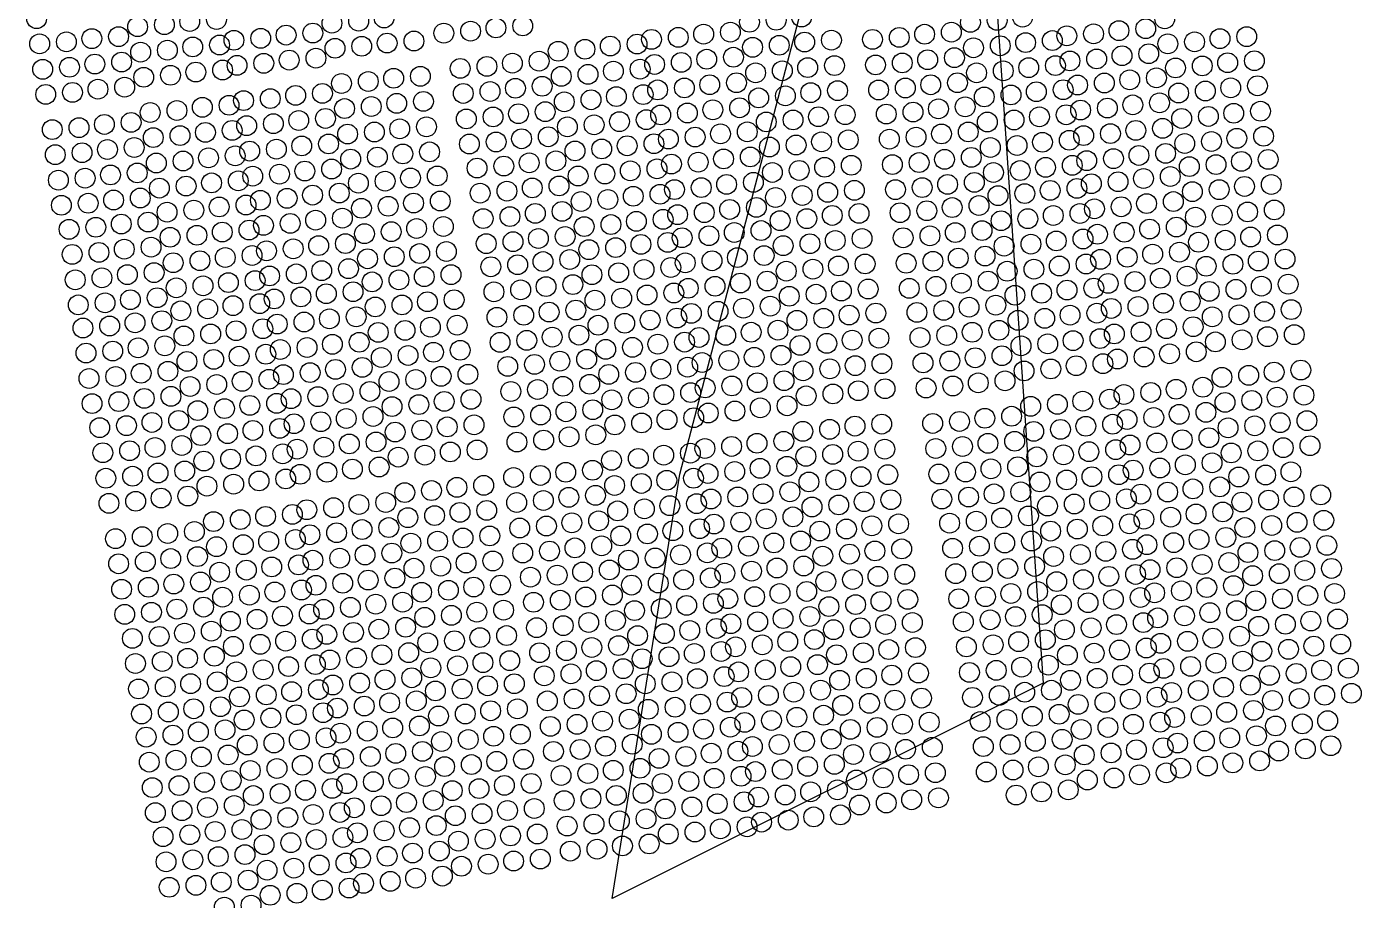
# Model space of a CAD drawing. Header units: inches. Extents: x -133 to 1452, y -237 to 1791.
# Drawn here: x 709.7 to 934.9, y 1173.8 to 1321.2 of the extents above; entities that cross this region are included whole.
import ezdxf

# ---------------------------------------------------------------- set-up
doc = ezdxf.new("R2010")
doc.units = ezdxf.units.IN
doc.header["$MEASUREMENT"] = 0

msp = doc.modelspace()

# ---------------------------------------------------------------- linework, layer by layer
for p, q in [((819.9, 1245.67), (866.56, 1424.04)), ((866.56, 1424.04), (881.21, 1210.43)), ((808.51, 1174.11), (819.9, 1245.67)), ((881.21, 1210.43), (808.51, 1174.11))]:
    msp.add_line(p, q)
for centre in [(711.39, 1322.5), (741.75, 1322.37), (770.02, 1322.63), (840.45, 1322.78), (877.74, 1322.77), (901.72, 1322.49), (728.44, 1321.15), (732.95, 1321.49), (737.23, 1322.03), (758, 1320.08), (761.22, 1321.75), (765.73, 1322.09), (780.1, 1320.07), (784.61, 1320.41), (788.89, 1320.95), (793.41, 1321.29), (828.44, 1320.24), (831.66, 1321.91), (836.17, 1322.25), (865.72, 1320.23), (868.94, 1321.89), (873.45, 1322.23), (893.99, 1320.49), (898.51, 1320.82), (711.91, 1318.27), (716.42, 1318.6), (720.71, 1319.14), (725.22, 1319.48), (742.26, 1318.07), (744.69, 1318.87), (749.21, 1319.2), (753.49, 1319.74), (766.25, 1317.86), (770.53, 1318.4), (775.05, 1318.74), (808.18, 1317.89), (812.7, 1318.23), (815.13, 1319.02), (819.65, 1319.36), (823.93, 1319.9), (836.69, 1318.02), (840.97, 1318.56), (845.49, 1318.89), (852.42, 1319.01), (856.93, 1319.35), (861.21, 1319.89), (873.97, 1317.94), (878.25, 1318.48), (882.76, 1318.82), (885.2, 1319.61), (889.71, 1319.95), (902.24, 1318.27), (906.75, 1318.6), (911.04, 1319.14), (915.55, 1319.48), (728.95, 1316.86), (733.46, 1317.2), (737.74, 1317.74), (754.01, 1315.52), (758.52, 1315.85), (761.74, 1317.52), (799.39, 1317.01), (803.9, 1317.35), (824.45, 1315.67), (828.96, 1316.01), (832.18, 1317.68), (861.72, 1315.59), (866.24, 1315.93), (869.45, 1317.6), (890.23, 1315.72), (894.51, 1316.26), (899.02, 1316.6), (712.42, 1313.97), (716.94, 1314.31), (721.22, 1314.85), (725.73, 1315.19), (738.26, 1313.51), (742.77, 1313.85), (745.21, 1314.64), (749.72, 1314.98), (782.86, 1314.12), (787.37, 1314.46), (791.66, 1315), (796.17, 1315.34), (808.7, 1313.66), (813.21, 1314), (815.65, 1314.79), (820.16, 1315.13), (832.69, 1313.38), (837.2, 1313.72), (841.48, 1314.26), (846, 1314.6), (852.93, 1314.71), (857.44, 1315.05), (869.97, 1313.37), (874.48, 1313.71), (878.77, 1314.25), (883.28, 1314.59), (885.72, 1315.38), (903.54, 1314.2), (908.05, 1314.54), (912.33, 1315.08), (916.85, 1315.42), (729.47, 1312.63), (733.98, 1312.97), (762.83, 1311.58), (767.35, 1311.92), (771.63, 1312.46), (776.14, 1312.79), (796.69, 1311.11), (799.91, 1312.78), (804.42, 1313.12), (824.96, 1311.37), (829.47, 1311.71), (862.24, 1311.36), (866.75, 1311.7), (887.01, 1311.32), (891.53, 1311.66), (895.81, 1312.2), (900.32, 1312.53), (917.37, 1311.19), (712.94, 1309.74), (717.45, 1310.08), (721.74, 1310.62), (726.25, 1310.96), (750.82, 1309.03), (755.1, 1309.57), (759.62, 1309.91), (783.38, 1309.9), (787.89, 1310.23), (792.18, 1310.77), (804.93, 1308.83), (809.21, 1309.37), (813.73, 1309.7), (816.16, 1310.5), (820.68, 1310.83), (833.21, 1309.15), (837.72, 1309.49), (842, 1310.03), (846.52, 1310.37), (853.44, 1310.48), (857.96, 1310.82), (871.27, 1309.31), (875.78, 1309.65), (880.06, 1310.19), (884.58, 1310.53), (904.06, 1309.97), (908.57, 1310.31), (912.85, 1310.85), (730.56, 1306.68), (735.07, 1307.02), (739.36, 1307.56), (743.87, 1307.9), (746.31, 1308.69), (763.35, 1307.35), (767.86, 1307.69), (772.15, 1308.23), (776.66, 1308.56), (797.2, 1306.82), (800.42, 1308.49), (821.19, 1306.6), (825.48, 1307.14), (829.99, 1307.48), (859.25, 1306.76), (863.54, 1307.3), (868.05, 1307.64), (887.53, 1307.09), (892.04, 1307.43), (896.33, 1307.97), (900.84, 1308.31), (913.36, 1306.56), (917.88, 1306.9), (722.83, 1304.67), (727.34, 1305.01), (746.83, 1304.46), (751.34, 1304.8), (755.62, 1305.34), (760.13, 1305.68), (777.17, 1304.27), (783.89, 1305.6), (788.4, 1305.94), (792.69, 1306.48), (800.94, 1304.26), (805.45, 1304.6), (809.73, 1305.14), (814.24, 1305.47), (816.68, 1306.27), (834.5, 1305.09), (839.02, 1305.43), (843.3, 1305.97), (847.81, 1306.31), (854.74, 1306.42), (871.79, 1305.08), (876.3, 1305.42), (880.58, 1305.96), (885.09, 1306.3), (904.57, 1305.68), (909.08, 1306.02), (714.04, 1303.8), (718.55, 1304.13), (731.08, 1302.45), (735.59, 1302.79), (739.88, 1303.33), (744.39, 1303.67), (763.86, 1303.05), (768.38, 1303.39), (772.66, 1303.93), (793.21, 1302.25), (797.72, 1302.59), (817.98, 1302.2), (822.49, 1302.54), (826.77, 1303.08), (831.29, 1303.42), (848.33, 1302.08), (855.26, 1302.19), (859.77, 1302.53), (864.06, 1303.07), (868.57, 1303.41), (885.61, 1302), (888.04, 1302.79), (892.56, 1303.13), (896.84, 1303.67), (901.35, 1304.01), (913.88, 1302.33), (918.4, 1302.67), (719.07, 1299.9), (723.35, 1300.44), (727.86, 1300.78), (747.34, 1300.17), (751.85, 1300.5), (756.13, 1301.04), (760.65, 1301.38), (777.69, 1300.04), (784.41, 1301.37), (788.92, 1301.71), (802.23, 1300.2), (806.74, 1300.54), (811.03, 1301.07), (815.54, 1301.41), (835.02, 1300.86), (839.53, 1301.2), (843.82, 1301.74), (872.3, 1300.78), (876.81, 1301.12), (881.09, 1301.66), (901.87, 1299.78), (905.09, 1301.45), (909.6, 1301.79), (714.55, 1299.57), (731.59, 1298.16), (736.1, 1298.5), (740.39, 1299.04), (744.9, 1299.37), (764.38, 1298.82), (768.89, 1299.16), (773.18, 1299.7), (790.22, 1297.65), (794.5, 1298.19), (799.01, 1298.53), (818.5, 1297.98), (823.01, 1298.31), (827.29, 1298.85), (831.8, 1299.19), (848.84, 1297.78), (855.77, 1297.9), (860.28, 1298.24), (864.57, 1298.78), (869.08, 1299.11), (886.12, 1297.77), (888.56, 1298.56), (893.07, 1298.9), (897.36, 1299.44), (905.87, 1297.56), (910.38, 1297.9), (914.66, 1298.44), (919.17, 1298.77), (715.07, 1295.27), (719.58, 1295.61), (723.86, 1296.15), (728.37, 1296.49), (747.86, 1295.94), (752.37, 1296.28), (756.65, 1296.81), (761.16, 1297.15), (774.47, 1295.64), (778.99, 1295.98), (785.71, 1297.31), (802.75, 1295.97), (807.26, 1296.31), (811.55, 1296.85), (816.06, 1297.18), (835.53, 1296.57), (840.05, 1296.91), (844.33, 1297.45), (872.82, 1296.56), (877.33, 1296.89), (881.61, 1297.43), (898.14, 1295.55), (902.65, 1295.89), (732.11, 1293.93), (736.62, 1294.27), (740.91, 1294.81), (745.42, 1295.15), (762.46, 1293.09), (765.68, 1294.76), (770.19, 1295.1), (786.22, 1293.08), (790.74, 1293.42), (795.02, 1293.96), (799.53, 1294.3), (819.01, 1293.68), (823.52, 1294.02), (827.8, 1294.56), (832.32, 1294.9), (844.85, 1293.22), (849.36, 1293.55), (856.29, 1293.67), (860.8, 1294.01), (865.09, 1294.55), (869.6, 1294.89), (878.11, 1293), (882.39, 1293.54), (886.9, 1293.88), (889.34, 1294.67), (893.85, 1295.01), (906.38, 1293.33), (910.9, 1293.67), (915.18, 1294.21), (919.69, 1294.54), (715.58, 1291.04), (720.1, 1291.38), (724.38, 1291.92), (728.89, 1292.26), (742.2, 1290.75), (746.72, 1291.08), (749.15, 1291.88), (753.66, 1292.21), (757.95, 1292.75), (770.71, 1290.87), (774.99, 1291.41), (779.5, 1291.75), (803.26, 1291.67), (807.77, 1292.01), (812.06, 1292.55), (816.57, 1292.89), (836.05, 1292.34), (840.56, 1292.68), (870.38, 1290.99), (873.59, 1292.66), (894.37, 1290.78), (898.65, 1291.32), (903.17, 1291.66), (733.41, 1289.87), (737.92, 1290.21), (758.47, 1288.52), (762.98, 1288.86), (766.2, 1290.53), (786.74, 1288.79), (791.25, 1289.12), (795.53, 1289.66), (800.04, 1290), (817.09, 1288.66), (819.53, 1289.45), (824.04, 1289.79), (828.32, 1290.33), (832.83, 1290.67), (841.34, 1288.78), (845.63, 1289.32), (850.14, 1289.66), (857.07, 1289.78), (861.58, 1290.11), (865.86, 1290.65), (878.62, 1288.77), (882.91, 1289.31), (887.42, 1289.65), (889.86, 1290.44), (906.9, 1289.03), (911.41, 1289.37), (915.69, 1289.91), (920.2, 1290.25), (716.88, 1286.98), (721.39, 1287.32), (725.68, 1287.86), (730.19, 1288.2), (742.72, 1286.52), (747.23, 1286.85), (749.67, 1287.65), (754.18, 1287.98), (766.71, 1286.24), (771.22, 1286.58), (775.5, 1287.12), (780.02, 1287.45), (803.78, 1287.44), (808.29, 1287.78), (812.58, 1288.32), (829.1, 1286.44), (833.61, 1286.77), (836.83, 1288.44), (866.38, 1286.42), (870.89, 1286.76), (874.11, 1288.43), (894.88, 1286.48), (899.17, 1287.02), (903.68, 1287.36), (733.92, 1285.64), (738.44, 1285.98), (758.98, 1284.23), (763.49, 1284.57), (787.25, 1284.56), (791.77, 1284.89), (796.05, 1285.43), (800.56, 1285.77), (813.35, 1284.43), (817.87, 1284.77), (820.3, 1285.56), (824.82, 1285.9), (837.35, 1284.22), (841.86, 1284.55), (846.14, 1285.09), (850.66, 1285.43), (857.59, 1285.55), (862.1, 1285.88), (874.62, 1284.14), (879.14, 1284.48), (883.42, 1285.02), (887.93, 1285.35), (890.37, 1286.15), (907.41, 1284.8), (911.93, 1285.14), (916.21, 1285.68), (920.72, 1286.02), (717.4, 1282.75), (721.91, 1283.09), (726.19, 1283.63), (730.71, 1283.97), (743.23, 1282.22), (747.74, 1282.56), (750.18, 1283.35), (754.69, 1283.69), (767.23, 1282.01), (771.74, 1282.35), (776.02, 1282.89), (780.53, 1283.23), (801.34, 1281.88), (804.56, 1283.55), (809.07, 1283.89), (829.62, 1282.21), (834.13, 1282.55), (866.89, 1282.13), (871.41, 1282.47), (890.89, 1281.92), (895.4, 1282.26), (899.68, 1282.79), (904.2, 1283.13), (922.02, 1281.96), (731.22, 1279.67), (734.44, 1281.34), (738.95, 1281.68), (759.5, 1280), (764.01, 1280.34), (788.03, 1280.66), (792.55, 1281), (796.83, 1281.54), (809.59, 1279.66), (813.87, 1280.2), (818.39, 1280.54), (820.82, 1281.33), (825.34, 1281.67), (837.86, 1279.92), (842.37, 1280.26), (846.66, 1280.8), (851.17, 1281.14), (858.1, 1281.25), (862.61, 1281.59), (875.14, 1279.91), (879.65, 1280.25), (883.94, 1280.79), (888.45, 1281.13), (908.71, 1280.74), (913.22, 1281.08), (917.51, 1281.62), (717.91, 1278.46), (722.42, 1278.79), (726.71, 1279.33), (739.47, 1277.45), (743.75, 1277.99), (748.26, 1278.33), (750.7, 1279.12), (755.21, 1279.46), (768, 1278.11), (772.52, 1278.45), (776.8, 1278.99), (781.31, 1279.33), (797.35, 1277.31), (801.86, 1277.65), (805.08, 1279.32), (825.85, 1277.37), (830.13, 1277.91), (834.64, 1278.25), (863.13, 1277.36), (867.41, 1277.9), (871.92, 1278.24), (892.18, 1277.86), (896.7, 1278.19), (900.98, 1278.73), (905.49, 1279.07), (918.02, 1277.39), (922.54, 1277.73), (727.22, 1275.1), (731.74, 1275.44), (734.95, 1277.11), (751.48, 1275.23), (755.99, 1275.57), (760.27, 1276.11), (764.79, 1276.45), (781.83, 1275.1), (788.55, 1276.43), (793.06, 1276.77), (805.59, 1275.02), (810.1, 1275.36), (814.38, 1275.9), (818.9, 1276.24), (821.33, 1277.03), (838.38, 1275.69), (842.89, 1276.03), (847.17, 1276.57), (851.69, 1276.91), (858.62, 1277.02), (876.44, 1275.85), (880.95, 1276.19), (885.23, 1276.73), (889.75, 1277.06), (909.23, 1276.51), (913.74, 1276.85), (718.43, 1274.23), (722.94, 1274.57), (735.73, 1273.22), (740.25, 1273.56), (744.53, 1274.1), (749.04, 1274.44), (768.52, 1273.89), (773.04, 1274.22), (777.32, 1274.76), (797.86, 1273.02), (802.37, 1273.36), (821.85, 1272.8), (826.36, 1273.14), (830.65, 1273.68), (835.16, 1274.02), (852.98, 1272.85), (859.91, 1272.96), (864.43, 1273.3), (868.71, 1273.84), (873.22, 1274.18), (890.27, 1272.83), (892.7, 1273.63), (897.21, 1273.96), (901.5, 1274.5), (906.01, 1274.84), (918.54, 1273.1), (923.05, 1273.43), (723.72, 1270.67), (728, 1271.21), (732.52, 1271.55), (752, 1271), (756.51, 1271.34), (760.79, 1271.88), (765.31, 1272.22), (782.34, 1270.81), (789.06, 1272.14), (793.58, 1272.48), (806.11, 1270.8), (810.62, 1271.13), (814.9, 1271.67), (819.41, 1272.01), (839.67, 1271.63), (844.19, 1271.97), (848.47, 1272.51), (876.96, 1271.62), (881.47, 1271.96), (885.75, 1272.5), (906.52, 1270.55), (909.74, 1272.22), (914.25, 1272.56), (719.21, 1270.33), (736.25, 1268.99), (740.76, 1269.33), (745.05, 1269.87), (749.56, 1270.21), (769.03, 1269.59), (773.55, 1269.93), (777.83, 1270.47), (794.09, 1268.25), (798.38, 1268.79), (802.89, 1269.13), (823.15, 1268.74), (827.66, 1269.08), (831.94, 1269.62), (836.46, 1269.96), (848.99, 1268.28), (853.5, 1268.62), (860.43, 1268.73), (864.94, 1269.07), (869.23, 1269.61), (873.74, 1269.95), (890.78, 1268.54), (893.21, 1269.33), (897.73, 1269.67), (902.01, 1270.21), (914.77, 1268.33), (919.05, 1268.87), (923.57, 1269.21), (719.73, 1266.1), (724.24, 1266.44), (728.52, 1266.98), (733.03, 1267.32), (752.51, 1266.7), (757.02, 1267.04), (761.3, 1267.58), (765.82, 1267.92), (778.35, 1266.24), (782.86, 1266.58), (789.58, 1267.91), (807.4, 1266.73), (811.92, 1267.07), (816.2, 1267.61), (820.71, 1267.95), (840.19, 1267.4), (844.71, 1267.74), (877.47, 1267.32), (881.98, 1267.66), (886.26, 1268.2), (902.53, 1265.98), (907.04, 1266.32), (910.26, 1267.99), (736.76, 1264.7), (741.28, 1265.03), (745.56, 1265.57), (750.07, 1265.91), (769.55, 1265.36), (774.06, 1265.7), (790.88, 1263.85), (795.39, 1264.19), (799.67, 1264.73), (804.19, 1265.06), (821.23, 1263.72), (823.67, 1264.51), (828.18, 1264.85), (832.46, 1265.39), (836.98, 1265.73), (849.5, 1263.98), (854.01, 1264.32), (860.94, 1264.44), (865.46, 1264.77), (869.74, 1265.31), (874.25, 1265.65), (886.78, 1263.97), (891.29, 1264.31), (893.73, 1265.1), (898.24, 1265.44), (720.24, 1261.81), (724.75, 1262.15), (729.03, 1262.69), (733.55, 1263.03), (750.59, 1261.68), (753.03, 1262.47), (757.54, 1262.81), (761.82, 1263.35), (766.33, 1263.69), (775.36, 1261.64), (779.64, 1262.18), (784.16, 1262.52), (807.92, 1262.51), (812.43, 1262.84), (816.72, 1263.38), (840.7, 1263.1), (845.22, 1263.44), (877.99, 1263.09), (882.5, 1263.43), (911.37, 1262.01), (915.88, 1262.35), (920.17, 1262.89), (924.68, 1263.23), (737.28, 1260.47), (741.79, 1260.8), (746.08, 1261.34), (763.12, 1259.29), (767.63, 1259.63), (770.85, 1261.3), (791.4, 1259.62), (795.91, 1259.96), (800.19, 1260.5), (804.7, 1260.84), (821.74, 1259.43), (824.18, 1260.22), (828.69, 1260.56), (832.97, 1261.1), (837.49, 1261.44), (845.74, 1259.21), (850.02, 1259.75), (854.53, 1260.09), (861.46, 1260.21), (865.97, 1260.55), (870.26, 1261.08), (874.77, 1261.42), (899.36, 1259.46), (903.64, 1260), (908.15, 1260.34), (720.75, 1257.58), (725.27, 1257.92), (729.55, 1258.46), (734.06, 1258.8), (747.37, 1257.28), (751.89, 1257.62), (754.32, 1258.41), (758.84, 1258.75), (771.37, 1257.07), (775.88, 1257.41), (780.16, 1257.95), (784.68, 1258.29), (808.43, 1258.21), (812.95, 1258.55), (817.23, 1259.09), (838, 1257.21), (841.22, 1258.88), (879.1, 1257.12), (883.61, 1257.45), (887.89, 1257.99), (892.41, 1258.33), (894.84, 1259.12), (911.89, 1257.78), (916.4, 1258.12), (920.68, 1258.66), (925.2, 1259), (735.36, 1254.74), (738.58, 1256.4), (743.09, 1256.74), (763.64, 1255.06), (768.15, 1255.4), (791.91, 1255.32), (796.42, 1255.66), (800.7, 1256.2), (805.22, 1256.54), (817.75, 1254.86), (822.26, 1255.2), (824.7, 1255.99), (829.21, 1256.33), (833.49, 1256.87), (871.37, 1255.11), (875.88, 1255.45), (895.36, 1254.89), (899.87, 1255.23), (904.16, 1255.77), (908.67, 1256.11), (722.05, 1253.52), (726.56, 1253.86), (730.85, 1254.4), (743.61, 1252.51), (747.89, 1253.05), (752.4, 1253.39), (754.84, 1254.18), (759.35, 1254.52), (771.88, 1252.78), (776.39, 1253.11), (780.67, 1253.65), (785.19, 1253.99), (808.95, 1253.98), (813.46, 1254.32), (840.66, 1252.9), (845.18, 1253.24), (849.46, 1253.78), (853.97, 1254.12), (862.57, 1254.23), (867.09, 1254.57), (879.62, 1252.89), (884.13, 1253.23), (888.41, 1253.76), (892.92, 1254.1), (912.4, 1253.49), (916.91, 1253.83), (921.19, 1254.36), (925.71, 1254.7), (735.88, 1250.51), (739.1, 1252.18), (759.87, 1250.23), (764.15, 1250.77), (768.66, 1251.11), (792.43, 1251.09), (796.94, 1251.43), (801.22, 1251.97), (805.73, 1252.31), (828.65, 1250.35), (832.93, 1250.89), (837.45, 1251.23), (867.6, 1250.34), (871.89, 1250.88), (876.4, 1251.22), (895.87, 1250.6), (900.39, 1250.94), (904.67, 1251.48), (909.18, 1251.82), (926.23, 1250.47), (722.57, 1249.29), (727.08, 1249.63), (731.37, 1250.17), (744.12, 1248.22), (748.4, 1248.76), (752.92, 1249.1), (755.35, 1249.89), (772.4, 1248.55), (776.91, 1248.88), (781.19, 1249.42), (785.71, 1249.76), (808.39, 1248), (812.91, 1248.34), (817.19, 1248.88), (821.7, 1249.22), (824.14, 1250.01), (841.18, 1248.67), (845.7, 1249.01), (849.98, 1249.55), (854.49, 1249.89), (863.09, 1250), (880.13, 1248.59), (884.64, 1248.93), (888.92, 1249.47), (893.44, 1249.81), (912.92, 1249.26), (917.43, 1249.6), (921.71, 1250.14), (731.88, 1245.87), (736.39, 1246.21), (739.61, 1247.88), (760.38, 1246), (764.67, 1246.54), (769.18, 1246.88), (800.66, 1245.99), (805.18, 1246.33), (824.66, 1245.78), (829.17, 1246.12), (833.45, 1246.66), (837.97, 1247), (863.6, 1245.7), (868.11, 1246.04), (872.4, 1246.58), (876.91, 1246.92), (896.39, 1246.37), (900.9, 1246.71), (905.19, 1247.25), (909.7, 1247.59), (923.01, 1246.07), (723.08, 1244.99), (727.59, 1245.33), (740.13, 1243.65), (744.64, 1243.99), (748.92, 1244.53), (753.43, 1244.87), (755.87, 1245.66), (786.82, 1243.79), (791.87, 1245.12), (796.38, 1245.46), (808.91, 1243.77), (813.42, 1244.11), (817.71, 1244.65), (822.22, 1244.99), (841.69, 1244.37), (846.21, 1244.71), (850.49, 1245.25), (855, 1245.59), (880.65, 1244.36), (885.16, 1244.7), (889.44, 1245.24), (893.95, 1245.58), (911, 1243.53), (914.21, 1245.2), (918.73, 1245.53), (732.4, 1241.64), (736.91, 1241.98), (773.51, 1242.57), (778.02, 1242.91), (782.3, 1243.45), (796.9, 1241.23), (801.18, 1241.77), (805.69, 1242.1), (825.17, 1241.49), (829.68, 1241.83), (833.96, 1242.37), (838.48, 1242.7), (855.52, 1241.36), (864.12, 1241.48), (868.63, 1241.81), (872.92, 1242.35), (877.43, 1242.69), (895.25, 1241.52), (897.69, 1242.31), (902.2, 1242.65), (906.48, 1243.19), (919.24, 1241.31), (923.53, 1241.84), (928.04, 1242.18), (723.6, 1240.76), (728.11, 1241.1), (756.98, 1239.68), (761.5, 1240.02), (765.78, 1240.56), (770.29, 1240.9), (782.82, 1239.22), (787.33, 1239.56), (792.39, 1240.89), (809.42, 1239.48), (813.94, 1239.82), (818.22, 1240.36), (822.73, 1240.7), (842.21, 1240.14), (846.72, 1240.48), (851.01, 1241.02), (881.94, 1240.3), (886.46, 1240.64), (890.74, 1241.18), (907, 1238.96), (911.51, 1239.3), (914.73, 1240.97), (741.24, 1237.67), (745.75, 1238.01), (750.03, 1238.55), (754.55, 1238.89), (774.03, 1238.34), (778.54, 1238.68), (797.41, 1236.93), (801.69, 1237.47), (806.21, 1237.81), (825.69, 1237.26), (830.2, 1237.6), (834.48, 1238.14), (838.99, 1238.47), (852.3, 1236.96), (856.82, 1237.3), (865.42, 1237.41), (869.93, 1237.75), (874.21, 1238.29), (878.73, 1238.63), (891.26, 1236.95), (895.77, 1237.29), (898.21, 1238.08), (902.72, 1238.42), (919.76, 1237.01), (924.04, 1237.55), (928.55, 1237.89), (724.71, 1234.79), (729.22, 1235.13), (733.51, 1235.67), (738.02, 1236), (755.06, 1234.66), (757.5, 1235.45), (762.01, 1235.79), (766.3, 1236.33), (770.81, 1236.67), (783.33, 1234.92), (787.85, 1235.26), (792.9, 1236.59), (809.94, 1235.25), (814.45, 1235.59), (818.74, 1236.13), (823.25, 1236.47), (843.51, 1236.08), (848.02, 1236.42), (882.46, 1236.07), (886.97, 1236.41), (907.51, 1234.66), (912.03, 1235), (915.24, 1236.67), (741.75, 1233.44), (746.27, 1233.78), (750.55, 1234.32), (771.32, 1232.37), (774.54, 1234.04), (779.05, 1234.38), (793.41, 1232.36), (797.93, 1232.7), (802.21, 1233.24), (806.72, 1233.58), (824.55, 1232.41), (826.98, 1233.2), (831.5, 1233.54), (835.78, 1234.07), (840.29, 1234.41), (852.82, 1232.73), (857.34, 1233.07), (865.93, 1233.18), (870.45, 1233.52), (874.73, 1234.06), (879.24, 1234.4), (891.77, 1232.65), (896.28, 1232.99), (898.72, 1233.78), (903.23, 1234.12), (915.76, 1232.44), (920.27, 1232.78), (924.56, 1233.32), (929.07, 1233.66), (725.23, 1230.56), (729.74, 1230.9), (734.02, 1231.44), (738.54, 1231.77), (751.06, 1230.03), (755.58, 1230.37), (758.01, 1231.16), (762.53, 1231.5), (766.81, 1232.04), (779.57, 1230.15), (783.85, 1230.69), (788.36, 1231.03), (811.24, 1231.19), (815.75, 1231.53), (820.03, 1232.07), (840.81, 1230.18), (844.03, 1231.85), (848.54, 1232.19), (879.76, 1230.11), (882.97, 1231.78), (887.49, 1232.12), (908.03, 1230.43), (912.54, 1230.77), (742.27, 1229.15), (746.78, 1229.49), (767.33, 1227.81), (771.84, 1228.15), (775.06, 1229.81), (794.71, 1228.3), (799.22, 1228.64), (803.51, 1229.18), (808.02, 1229.52), (820.55, 1227.84), (825.06, 1228.18), (827.5, 1228.97), (832.01, 1229.31), (836.3, 1229.85), (849.05, 1227.9), (853.33, 1228.44), (857.85, 1228.78), (866.45, 1228.89), (870.96, 1229.23), (875.24, 1229.77), (888, 1227.89), (892.29, 1228.43), (896.8, 1228.76), (899.24, 1229.56), (903.75, 1229.89), (916.54, 1228.55), (921.05, 1228.89), (925.34, 1229.43), (929.85, 1229.77), (725.74, 1226.26), (730.25, 1226.6), (734.54, 1227.14), (739.05, 1227.48), (751.58, 1225.8), (756.09, 1226.14), (758.53, 1226.93), (763.04, 1227.27), (776.35, 1225.75), (780.87, 1226.09), (785.15, 1226.63), (789.66, 1226.97), (811.76, 1226.96), (816.27, 1227.3), (836.81, 1225.55), (841.32, 1225.89), (844.54, 1227.56), (875.76, 1225.54), (880.27, 1225.88), (883.49, 1227.55), (900.01, 1225.66), (904.53, 1226), (908.81, 1226.54), (913.32, 1226.88), (930.37, 1225.54), (739.57, 1223.25), (742.78, 1224.92), (747.3, 1225.26), (764.34, 1223.21), (768.62, 1223.75), (773.14, 1224.08), (795.23, 1224.07), (799.74, 1224.41), (804.03, 1224.95), (808.54, 1225.29), (821.06, 1223.54), (825.58, 1223.88), (828.01, 1224.67), (832.53, 1225.01), (845.06, 1223.33), (849.57, 1223.67), (853.85, 1224.21), (858.37, 1224.55), (866.96, 1224.66), (871.48, 1225), (884.27, 1223.65), (888.78, 1223.99), (893.06, 1224.53), (897.58, 1224.87), (917.06, 1224.32), (921.57, 1224.66), (925.85, 1225.2), (726.26, 1222.03), (730.77, 1222.37), (735.05, 1222.91), (748.59, 1221.2), (752.88, 1221.74), (757.39, 1222.08), (759.83, 1222.87), (776.87, 1221.52), (781.38, 1221.86), (785.67, 1222.4), (790.18, 1222.74), (809.05, 1220.99), (812.27, 1222.66), (816.78, 1223), (837.33, 1221.32), (841.84, 1221.66), (872.26, 1221.11), (876.54, 1221.65), (881.05, 1221.98), (900.53, 1221.43), (905.05, 1221.77), (909.33, 1222.31), (913.84, 1222.65), (930.88, 1221.24), (736.35, 1218.85), (740.86, 1219.19), (744.08, 1220.86), (764.86, 1218.98), (769.14, 1219.52), (773.65, 1219.85), (795.74, 1219.78), (800.25, 1220.12), (804.54, 1220.66), (817.3, 1218.77), (821.58, 1219.31), (826.09, 1219.65), (828.53, 1220.44), (833.04, 1220.78), (845.84, 1219.44), (850.35, 1219.77), (854.63, 1220.31), (859.14, 1220.65), (867.74, 1220.77), (884.79, 1219.42), (889.3, 1219.76), (893.58, 1220.3), (898.1, 1220.64), (917.57, 1220.02), (922.08, 1220.36), (926.37, 1220.9), (727.56, 1217.97), (732.07, 1218.31), (744.6, 1216.63), (749.11, 1216.97), (753.4, 1217.51), (757.91, 1217.85), (760.35, 1218.64), (777.38, 1217.23), (781.9, 1217.57), (786.18, 1218.11), (790.69, 1218.45), (809.57, 1216.76), (812.79, 1218.43), (829.31, 1216.55), (833.82, 1216.89), (838.11, 1217.43), (842.62, 1217.77), (868.26, 1216.54), (872.77, 1216.88), (877.06, 1217.42), (881.57, 1217.75), (901.04, 1217.14), (905.56, 1217.48), (909.84, 1218.02), (914.35, 1218.35), (926.88, 1216.67), (931.4, 1217.01), (736.87, 1214.62), (741.38, 1214.96), (760.86, 1214.34), (765.37, 1214.68), (769.65, 1215.22), (774.17, 1215.56), (791.21, 1214.22), (796.26, 1215.55), (800.77, 1215.89), (805.06, 1216.43), (813.56, 1214.54), (818.08, 1214.88), (822.36, 1215.42), (826.87, 1215.76), (846.35, 1215.21), (850.87, 1215.55), (855.15, 1216.09), (859.66, 1216.42), (885.3, 1215.13), (889.81, 1215.47), (894.09, 1216.01), (898.61, 1216.35), (918.09, 1215.79), (922.6, 1216.13), (728.07, 1213.74), (732.59, 1214.08), (745.11, 1212.33), (749.62, 1212.67), (753.91, 1213.21), (758.42, 1213.55), (777.9, 1213), (782.41, 1213.34), (786.7, 1213.88), (801.55, 1211.99), (805.83, 1212.53), (810.35, 1212.87), (829.83, 1212.32), (834.34, 1212.66), (838.62, 1213.2), (843.14, 1213.54), (860.17, 1212.13), (868.77, 1212.24), (873.29, 1212.58), (877.57, 1213.12), (882.08, 1213.46), (899.13, 1212.12), (901.56, 1212.91), (906.08, 1213.25), (910.36, 1213.79), (914.87, 1214.13), (923.9, 1212.07), (928.18, 1212.61), (932.69, 1212.95), (733.1, 1209.79), (737.38, 1210.33), (741.89, 1210.66), (761.37, 1210.11), (765.89, 1210.45), (770.17, 1210.99), (774.68, 1211.33), (787.48, 1209.98), (791.99, 1210.32), (797.04, 1211.65), (814.08, 1210.31), (818.59, 1210.65), (822.88, 1211.19), (827.39, 1211.53), (846.87, 1210.91), (851.38, 1211.25), (855.66, 1211.79), (885.82, 1210.9), (890.33, 1211.24), (894.61, 1211.78), (911.65, 1209.73), (916.17, 1210.06), (919.39, 1211.73), (728.59, 1209.45), (745.63, 1208.1), (750.14, 1208.44), (754.42, 1208.98), (758.94, 1209.32), (775.46, 1207.44), (778.68, 1209.11), (783.19, 1209.45), (802.07, 1207.76), (806.35, 1208.3), (810.86, 1208.64), (830.34, 1208.02), (834.85, 1208.36), (839.14, 1208.9), (843.65, 1209.24), (856.18, 1207.56), (860.69, 1207.9), (869.29, 1208.01), (873.8, 1208.35), (878.09, 1208.89), (882.6, 1209.23), (895.91, 1207.72), (900.42, 1208.06), (902.86, 1208.85), (907.37, 1209.19), (919.9, 1207.5), (924.42, 1207.84), (928.7, 1208.38), (933.21, 1208.72), (729.1, 1205.22), (733.62, 1205.56), (737.9, 1206.1), (742.41, 1206.44), (759.72, 1205.43), (762.15, 1206.22), (766.67, 1206.56), (770.95, 1207.1), (783.71, 1205.22), (787.99, 1205.76), (792.51, 1206.09), (797.56, 1207.43), (814.59, 1206.02), (819.11, 1206.36), (823.39, 1206.89), (827.9, 1207.23), (847.38, 1206.68), (851.9, 1207.02), (887.11, 1206.84), (891.63, 1207.18), (912.17, 1205.5), (916.69, 1205.83), (746.41, 1204.21), (750.92, 1204.55), (755.2, 1205.09), (775.98, 1203.21), (779.2, 1204.88), (798.07, 1203.13), (802.58, 1203.47), (806.86, 1204.01), (811.38, 1204.35), (828.42, 1203), (830.86, 1203.8), (835.37, 1204.13), (839.65, 1204.67), (844.17, 1205.01), (853.19, 1202.96), (857.48, 1203.5), (861.99, 1203.84), (870.59, 1203.95), (875.1, 1204.29), (879.38, 1204.83), (883.9, 1205.17), (892.14, 1202.95), (896.43, 1203.49), (900.94, 1203.83), (903.38, 1204.62), (907.89, 1204.96), (920.41, 1203.21), (924.93, 1203.55), (929.21, 1204.09), (729.88, 1201.32), (734.4, 1201.66), (738.68, 1202.2), (743.19, 1202.54), (755.72, 1200.86), (760.23, 1201.2), (762.67, 1201.99), (767.18, 1202.33), (771.47, 1202.87), (784.22, 1200.92), (788.5, 1201.46), (793.02, 1201.8), (815.11, 1201.79), (819.62, 1202.13), (823.91, 1202.67), (845.46, 1200.95), (848.68, 1202.62), (884.41, 1200.94), (887.63, 1202.61), (912.68, 1201.2), (917.2, 1201.54), (746.93, 1199.98), (751.44, 1200.32), (771.98, 1198.57), (776.49, 1198.91), (779.71, 1200.58), (798.59, 1198.9), (803.1, 1199.24), (807.38, 1199.78), (811.89, 1200.12), (825.2, 1198.6), (829.72, 1198.94), (832.15, 1199.73), (836.67, 1200.07), (840.95, 1200.61), (853.71, 1198.73), (857.99, 1199.27), (862.51, 1199.61), (871.11, 1199.72), (875.62, 1200.06), (879.9, 1200.6), (892.66, 1198.65), (896.94, 1199.19), (901.45, 1199.53), (903.89, 1200.32), (908.4, 1200.66), (920.93, 1198.98), (925.45, 1199.32), (929.73, 1199.86), (730.4, 1197.1), (734.91, 1197.43), (739.2, 1197.97), (743.71, 1198.31), (756.23, 1196.57), (760.75, 1196.9), (763.18, 1197.7), (767.7, 1198.03), (780.23, 1196.35), (784.74, 1196.69), (789.02, 1197.23), (793.54, 1197.57), (816.41, 1197.73), (820.92, 1198.06), (841.47, 1196.38), (845.98, 1196.72), (849.2, 1198.39), (880.41, 1196.31), (884.93, 1196.64), (888.14, 1198.31), (908.92, 1196.43), (913.2, 1196.97), (917.72, 1197.31), (744.22, 1194.02), (747.44, 1195.69), (751.95, 1196.03), (772.5, 1194.34), (777.01, 1194.68), (799.88, 1194.84), (804.4, 1195.18), (808.68, 1195.72), (813.19, 1196.06), (825.72, 1194.38), (830.24, 1194.71), (832.67, 1195.51), (837.19, 1195.84), (849.71, 1194.1), (854.22, 1194.44), (858.51, 1194.97), (863.02, 1195.31), (871.62, 1195.43), (876.13, 1195.77), (888.66, 1194.08), (893.17, 1194.42), (897.46, 1194.96), (901.97, 1195.3), (904.41, 1196.09), (730.91, 1192.8), (735.42, 1193.14), (739.71, 1193.68), (752.47, 1191.8), (756.75, 1192.34), (761.26, 1192.67), (763.7, 1193.47), (768.21, 1193.8), (781.52, 1192.29), (786.04, 1192.63), (790.32, 1193.17), (794.83, 1193.51), (813.71, 1191.83), (816.93, 1193.5), (821.44, 1193.84), (841.98, 1192.09), (846.49, 1192.43), (880.93, 1192.08), (885.44, 1192.42), (740.23, 1189.45), (744.74, 1189.79), (747.96, 1191.46), (769.51, 1189.74), (773.79, 1190.28), (778.31, 1190.62), (800.4, 1190.61), (804.91, 1190.95), (809.2, 1191.49), (821.95, 1189.54), (826.23, 1190.08), (830.75, 1190.42), (833.18, 1191.21), (837.7, 1191.55), (850.23, 1189.87), (854.74, 1190.21), (859.02, 1190.75), (863.54, 1191.08), (876.65, 1191.54), (731.43, 1188.57), (735.94, 1188.91), (749.25, 1187.4), (753.77, 1187.74), (758.05, 1188.27), (762.56, 1188.61), (765, 1189.4), (782.04, 1188.06), (786.55, 1188.4), (790.84, 1188.94), (795.35, 1189.28), (809.71, 1187.19), (814.22, 1187.53), (817.44, 1189.2), (838.21, 1187.32), (842.5, 1187.86), (847.01, 1188.2), (741.52, 1185.39), (746.04, 1185.73), (765.52, 1185.18), (770.03, 1185.51), (774.31, 1186.05), (778.82, 1186.39), (795.86, 1184.98), (800.91, 1186.31), (805.43, 1186.65), (817.96, 1184.97), (822.47, 1185.31), (826.75, 1185.85), (831.26, 1186.19), (833.7, 1186.98), (732.73, 1184.51), (737.24, 1184.85), (749.77, 1183.17), (754.28, 1183.51), (758.57, 1184.05), (763.08, 1184.38), (782.55, 1183.77), (787.07, 1184.11), (791.35, 1184.65), (810.23, 1182.96), (814.74, 1183.3), (737.76, 1180.62), (742.04, 1181.16), (746.55, 1181.5), (766.03, 1180.88), (770.54, 1181.22), (774.82, 1181.76), (779.34, 1182.1), (791.87, 1180.42), (796.38, 1180.75), (801.43, 1182.09), (805.94, 1182.42), (733.24, 1180.28), (750.28, 1178.87), (754.8, 1179.21), (759.08, 1179.75), (763.59, 1180.09), (783.07, 1179.54), (787.58, 1179.88), (733.76, 1175.99), (738.27, 1176.32), (742.55, 1176.86), (747.07, 1177.2), (766.55, 1176.65), (771.06, 1176.99), (775.34, 1177.53), (779.85, 1177.87), (750.8, 1174.64), (755.31, 1174.98), (759.6, 1175.52), (764.11, 1175.86), (743.07, 1172.63), (747.58, 1172.97)]:
    msp.add_circle(centre, 1.67)

doc.saveas('drawing.dxf')
